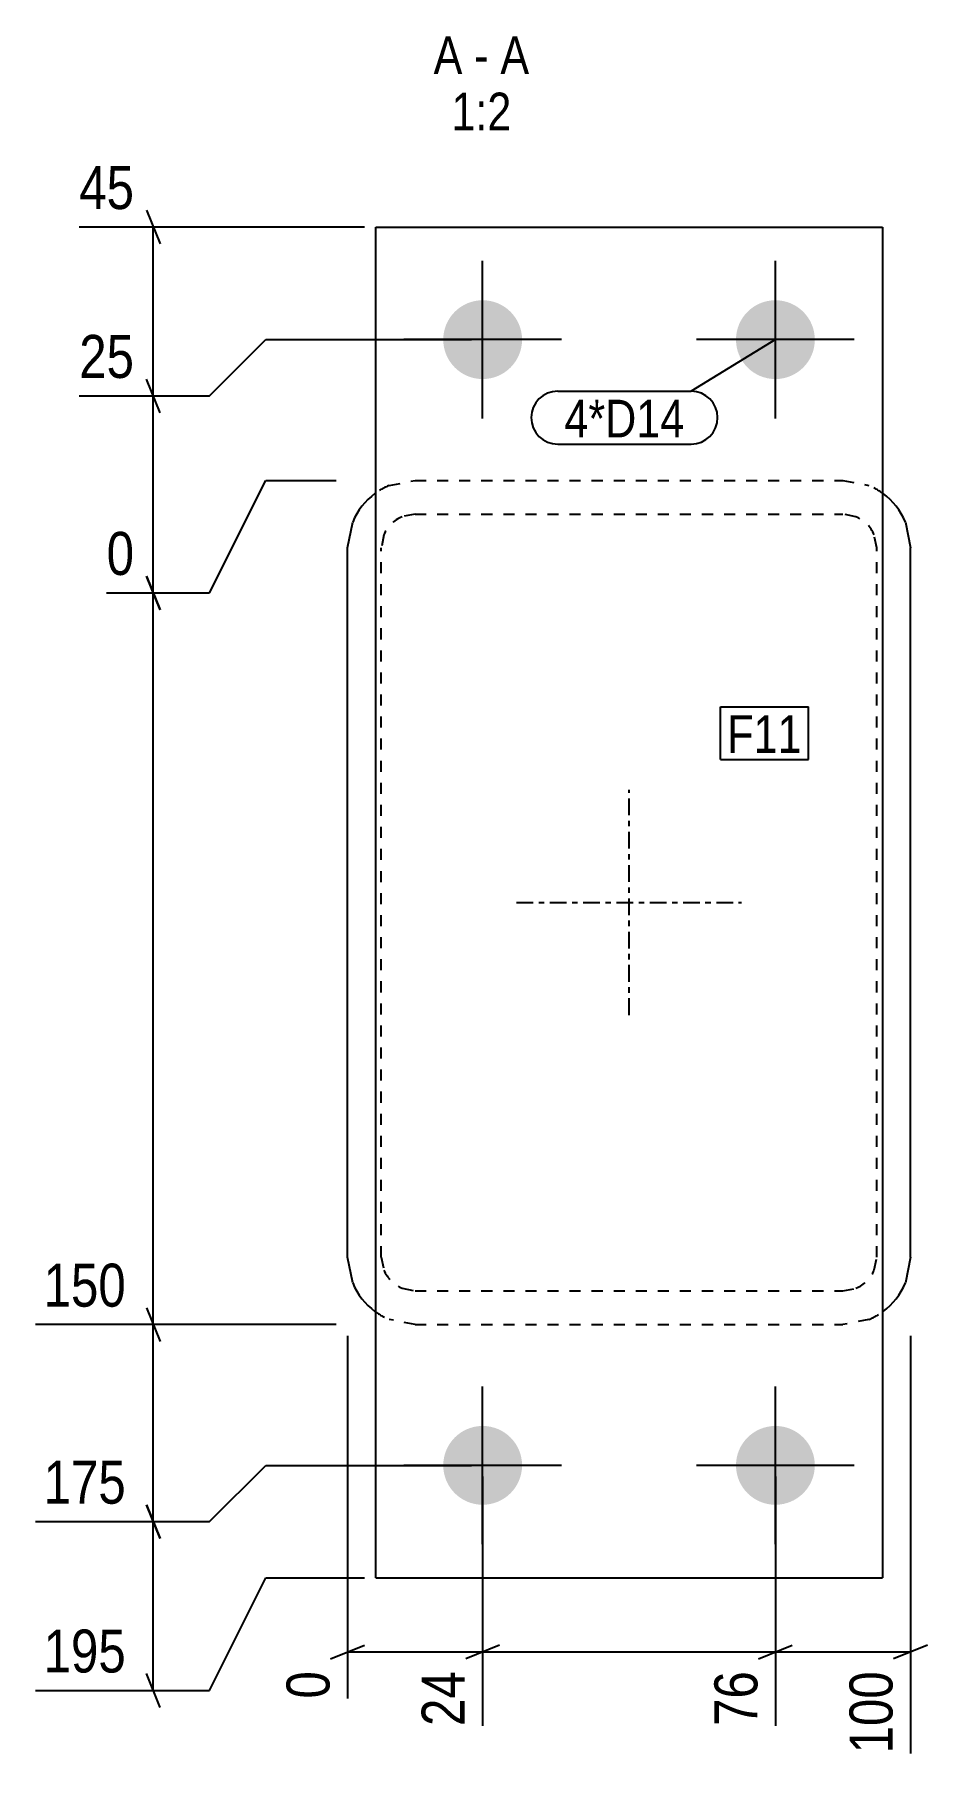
# Model space of a CAD drawing. Header units: millimetres. Extents: x 18 to 30133, y 3 to 603.
# Drawn here: x 15387.7 to 15546.3, y 3.2 to 310.2 of the extents above; entities that cross this region are included whole.
import ezdxf

# ---------------------------------------------------------------- set-up
doc = ezdxf.new("R2010")
doc.units = ezdxf.units.MM
doc.linetypes.add('DXK_LINE_DOT2', pattern=[3.9198, 1.9599, -1.9599])
doc.linetypes.add('DXK_LINE_DOT3', pattern=[5.9187, 2.979, -0.9799, 0.9799, -0.9799])
for name, color, linetype in [('MÅLSÆTNING', 7, 'Continuous'), ('STÅL', 7, 'Continuous'), ('TEKST', 7, 'Continuous')]:
    doc.layers.add(name, color=color, linetype=linetype)
doc.styles.add('Arial Narrow', font='ARIALN.TTF', dxfattribs={"height": 0.2})

msp = doc.modelspace()

# ---------------------------------------------------------------- hatches: boundary and pattern name
at = {"layer": 'STÅL', "linetype": 'Continuous'}
for points in [[(15460.32, 255.98, -1), (15474.32, 255.98, -1)], [(15512.32, 255.98, -1), (15526.32, 255.98, -1)], [(15460.32, 55.98, -1), (15474.32, 55.98, -1)], [(15512.32, 55.98, -1), (15526.32, 55.98, -1)]]:
    msp.add_hatch(color=96, dxfattribs=at).paths.add_polyline_path(points)

# ---------------------------------------------------------------- linework, layer by layer
at = {"layer": 'MÅLSÆTNING', "color": 7, "linetype": 'Continuous'}
for p, q in [((15407.61, 278.98), (15410.01, 272.98)), ((15446.32, 275.98), (15395.66, 275.98)), ((15408.81, 245.98), (15408.81, 275.98)), ((15418.81, 245.98), (15428.81, 255.98)), ((15418.81, 245.98), (15428.81, 255.98)), ((15428.81, 255.98), (15465.32, 255.98)), ((15428.81, 255.98), (15465.32, 255.98)), ((15410.01, 242.98), (15407.61, 248.98)), ((15410.01, 242.98), (15407.61, 248.98)), ((15395.66, 245.98), (15418.81, 245.98)), ((15395.66, 245.98), (15418.81, 245.98)), ((15408.81, 210.98), (15408.81, 245.98)), ((15418.81, 210.98), (15428.81, 230.98)), ((15418.81, 210.98), (15428.81, 230.98)), ((15428.81, 230.98), (15441.32, 230.98)), ((15428.81, 230.98), (15441.32, 230.98)), ((15407.61, 213.98), (15410.01, 207.98)), ((15410.01, 207.98), (15407.61, 213.98)), ((15400.53, 210.98), (15418.81, 210.98)), ((15400.53, 210.98), (15418.81, 210.98)), ((15408.81, 80.98), (15408.81, 210.98)), ((15407.61, 83.98), (15410.01, 77.98)), ((15407.61, 83.98), (15410.01, 77.98)), ((15441.32, 80.98), (15387.87, 80.98)), ((15441.32, 80.98), (15387.87, 80.98)), ((15408.81, 45.98), (15408.81, 80.98)), ((15443.32, 78.98), (15443.32, 14.55)), ((15543.32, 78.98), (15543.32, 4.8)), ((15418.81, 45.98), (15428.81, 55.98)), ((15418.81, 45.98), (15428.81, 55.98)), ((15428.81, 55.98), (15465.32, 55.98)), ((15428.81, 55.98), (15465.32, 55.98)), ((15467.32, 53.98), (15467.32, 9.68)), ((15467.32, 53.98), (15467.32, 9.68)), ((15519.32, 53.98), (15519.32, 9.68)), ((15519.32, 53.98), (15519.32, 9.68)), ((15407.61, 48.98), (15410.01, 42.98)), ((15410.01, 42.98), (15407.61, 48.98)), ((15387.87, 45.98), (15418.81, 45.98)), ((15387.87, 45.98), (15418.81, 45.98)), ((15408.81, 15.98), (15408.81, 45.98)), ((15418.81, 15.98), (15428.81, 35.98)), ((15428.81, 35.98), (15446.32, 35.98)), ((15440.32, 21.63), (15446.32, 24.03)), ((15443.32, 22.83), (15467.32, 22.83)), ((15470.32, 24.03), (15464.32, 21.63)), ((15470.32, 24.03), (15464.32, 21.63)), ((15467.32, 22.83), (15519.32, 22.83)), ((15516.32, 21.63), (15522.32, 24.03)), ((15516.32, 21.63), (15522.32, 24.03)), ((15519.32, 22.83), (15543.32, 22.83)), ((15546.32, 24.03), (15540.32, 21.63)), ((15410.01, 12.98), (15407.61, 18.98)), ((15387.87, 15.98), (15418.81, 15.98))]:
    msp.add_line(p, q, dxfattribs=at)
at = {"layer": 'STÅL', "color": 2, "linetype": 'Continuous'}
for p, q in [((15448.32, 35.98), (15448.32, 275.98)), ((15448.32, 275.98), (15538.32, 275.98)), ((15538.32, 275.98), (15538.32, 35.98)), ((15443.32, 218.98), (15444.24, 223.58)), ((15542.41, 223.58), (15543.32, 218.98)), ((15443.32, 92.98), (15443.32, 218.98)), ((15543.32, 92.98), (15543.32, 218.98)), ((15444.24, 88.39), (15443.32, 92.98)), ((15543.32, 92.98), (15542.41, 88.39)), ((15448.32, 35.98), (15538.32, 35.98))]:
    msp.add_line(p, q, dxfattribs=at)
at = {"layer": 'STÅL', "color": 96, "linetype": 'Continuous'}
for p, q in [((15467.32, 241.98), (15467.32, 269.98)), ((15519.32, 241.98), (15519.32, 269.98)), ((15481.32, 255.98), (15453.32, 255.98)), ((15533.32, 255.98), (15505.32, 255.98)), ((15467.32, 41.98), (15467.32, 69.98)), ((15519.32, 41.98), (15519.32, 69.98)), ((15481.32, 55.98), (15453.32, 55.98)), ((15533.32, 55.98), (15505.32, 55.98))]:
    msp.add_line(p, q, dxfattribs=at)
at = {"layer": 'STÅL', "color": 7, "linetype": 'DXK_LINE_DOT2'}
for p, q in [((15450.73, 230.07), (15455.32, 230.98)), ((15455.32, 230.98), (15531.32, 230.98)), ((15531.32, 230.98), (15535.92, 230.07)), ((15455.32, 224.98), (15453.03, 224.53)), ((15455.32, 224.98), (15531.32, 224.98)), ((15533.62, 224.53), (15531.32, 224.98)), ((15449.78, 221.28), (15449.32, 218.98)), ((15537.32, 218.98), (15536.87, 221.28)), ((15449.32, 92.98), (15449.32, 218.98)), ((15537.32, 92.98), (15537.32, 218.98)), ((15449.32, 92.98), (15449.78, 90.69)), ((15536.87, 90.69), (15537.32, 92.98)), ((15453.03, 87.44), (15455.32, 86.98)), ((15455.32, 86.98), (15531.32, 86.98)), ((15531.32, 86.98), (15533.62, 87.44)), ((15455.32, 80.98), (15450.73, 81.9)), ((15455.32, 80.98), (15531.32, 80.98)), ((15535.92, 81.9), (15531.32, 80.98))]:
    msp.add_line(p, q, dxfattribs=at)
at = {"layer": 'STÅL', "color": 7, "linetype": 'DXK_LINE_DOT3'}
for p, q in [((15493.32, 135.98), (15493.32, 175.98)), ((15473.32, 155.98), (15513.32, 155.98))]:
    msp.add_line(p, q, dxfattribs=at)
at = {"layer": 'STÅL', "color": 2, "linetype": 'Continuous'}
for centre, start, end in [((15455.32, 218.98), 126.4486, 157.5), ((15531.32, 218.98), 22.5, 53.5514), ((15455.32, 92.98), 202.5, 233.5514), ((15531.32, 92.98), 306.4486, 337.5)]:
    msp.add_arc(centre, 12, start, end, dxfattribs=at)
at = {"layer": 'STÅL', "color": 7, "linetype": 'DXK_LINE_DOT2'}
for centre, radius, start, end in [((15455.32, 218.98), 12, 112.5, 126.4486), ((15531.32, 218.98), 12, 53.5514, 67.5), ((15455.32, 218.98), 6, 112.5, 157.5), ((15531.32, 218.98), 6, 22.5, 67.5), ((15455.32, 92.98), 6, 202.5, 247.5), ((15531.32, 92.98), 6, 292.5, 337.5), ((15455.32, 92.98), 12, 233.5514, 247.5), ((15531.32, 92.98), 12, 292.5, 306.4486)]:
    msp.add_arc(centre, radius, start, end, dxfattribs=at)

# ---------------------------------------------------------------- wipeouts: each hides what was drawn before it
at = {"color": 0, "linetype": 'Continuous'}
for points, layer in [([(15405.55, 82.58), (15405.55, 93.78), (15387.73, 93.78), (15387.73, 82.58)], 'MÅLSÆTNING'), ([(15405.55, 47.58), (15405.55, 58.78), (15387.73, 58.78), (15387.73, 47.58)], 'MÅLSÆTNING'), ([(15405.55, 17.58), (15405.55, 28.78), (15387.73, 28.78), (15387.73, 17.58)], 'MÅLSÆTNING'), ([(15463.72, 303.18), (15463.72, 310.18), (15458.61, 310.18), (15458.61, 303.18)], 'TEKST'), ([(15468.37, 303.18), (15468.37, 310.18), (15465.82, 310.18), (15465.82, 303.18)], 'TEKST'), ([(15475.59, 303.18), (15475.59, 310.18), (15470.47, 310.18), (15470.47, 303.18)], 'TEKST'), ([(15472.43, 293.18), (15472.43, 300.18), (15461.77, 300.18), (15461.77, 293.18)], 'TEKST')]:
    msp.add_wipeout(points, dxfattribs=at).dxf.layer = layer
at = {"color": 0}
for points in [[(15503.16, 238.62), (15503.16, 245.62), (15481.85, 245.62), (15481.85, 238.62)], [(15523.99, 182.57), (15523.99, 189.57), (15510.77, 189.57), (15510.77, 182.57)]]:
    msp.add_wipeout(points, dxfattribs=at).dxf.layer = 'TEKST'

# ---------------------------------------------------------------- next in the draw order: texts
at = {"layer": 'MÅLSÆTNING', "color": 3, "linetype": 'Continuous', "style": 'Arial Narrow'}
for s, p in [('150', (15389.33, 84.18)), ('175', (15389.33, 49.18)), ('195', (15389.33, 19.18))]:
    msp.add_text(s, height=7.635, dxfattribs=at).set_placement(p)
at = {"layer": 'TEKST', "color": 3, "linetype": 'Continuous', "style": 'Arial Narrow'}
for s, height, p in [('A', 6.68, (15458.61, 303.18)), ('A', 6.68, (15470.47, 303.18)), ('-', 6.68, (15465.82, 303.18)), ('1:2', 6.681, (15461.77, 293.18))]:
    msp.add_text(s, height=height, dxfattribs=at).set_placement(p)

# ---------------------------------------------------------------- next in the draw order: wipeouts: each hides what was drawn before it
at = {"color": 0, "linetype": 'Continuous'}
for points in [[(15407.01, 277.58), (15407.01, 288.78), (15394.06, 288.78), (15394.06, 277.58)], [(15407.01, 247.58), (15407.01, 258.78), (15394.06, 258.78), (15394.06, 247.58)], [(15407.01, 212.58), (15407.01, 223.78), (15398.93, 223.78), (15398.93, 212.58)], [(15441.72, 21.02), (15430.52, 21.02), (15430.52, 12.95), (15441.72, 12.95)], [(15465.72, 21.02), (15454.52, 21.02), (15454.52, 8.07), (15465.72, 8.07)], [(15517.72, 21.02), (15506.52, 21.02), (15506.52, 8.07), (15517.72, 8.07)], [(15541.72, 21.02), (15530.52, 21.02), (15530.52, 3.2), (15541.72, 3.2)]]:
    msp.add_wipeout(points, dxfattribs=at).dxf.layer = 'MÅLSÆTNING'
at = {"color": 0}
for points in [[(15503.16, 238.62), (15503.16, 245.62), (15481.85, 245.62), (15481.85, 238.62)], [(15523.99, 182.57), (15523.99, 189.57), (15510.77, 189.57), (15510.77, 182.57)]]:
    msp.add_wipeout(points, dxfattribs=at).dxf.layer = 'TEKST'

# ---------------------------------------------------------------- next in the draw order: linework, layer by layer
at = {"layer": 'TEKST', "color": 7, "linetype": 'Continuous'}
for p, q in [((15519.32, 255.98), (15504.36, 246.82)), ((15480.65, 246.82), (15504.36, 246.82)), ((15480.65, 237.42), (15504.36, 237.42)), ((15509.57, 190.77), (15525.19, 190.77)), ((15509.57, 181.37), (15509.57, 190.77)), ((15525.19, 181.37), (15525.19, 190.77)), ((15509.57, 181.37), (15525.19, 181.37))]:
    msp.add_line(p, q, dxfattribs=at)
for centre, start, end in [((15480.65, 242.12), 90, 270), ((15504.36, 242.12), 270, 90)]:
    msp.add_arc(centre, 4.7, start, end, dxfattribs=at)

# ---------------------------------------------------------------- next in the draw order: texts
at = {"layer": 'MÅLSÆTNING', "color": 3, "linetype": 'Continuous', "style": 'Arial Narrow'}
for s, height, p in [('45', 7.635, (15395.66, 279.18)), ('25', 7.635, (15395.66, 249.18)), ('0', 7.64, (15400.53, 214.18))]:
    msp.add_text(s, height=height, dxfattribs=at).set_placement(p)
for s, height, p in [('0', 7.64, (15440.12, 14.55)), ('24', 7.635, (15464.12, 9.68)), ('76', 7.635, (15516.12, 9.68)), ('100', 7.635, (15540.12, 4.8))]:
    msp.add_text(s, height=height, rotation=90.0002, dxfattribs=at).set_placement(p)
at = {"layer": 'TEKST', "color": 3, "style": 'Arial Narrow'}
for s, p in [('4*D14', (15481.85, 238.62)), ('F11', (15510.77, 182.57))]:
    msp.add_text(s, height=6.681, dxfattribs=at).set_placement(p)

doc.saveas('drawing.dxf')
